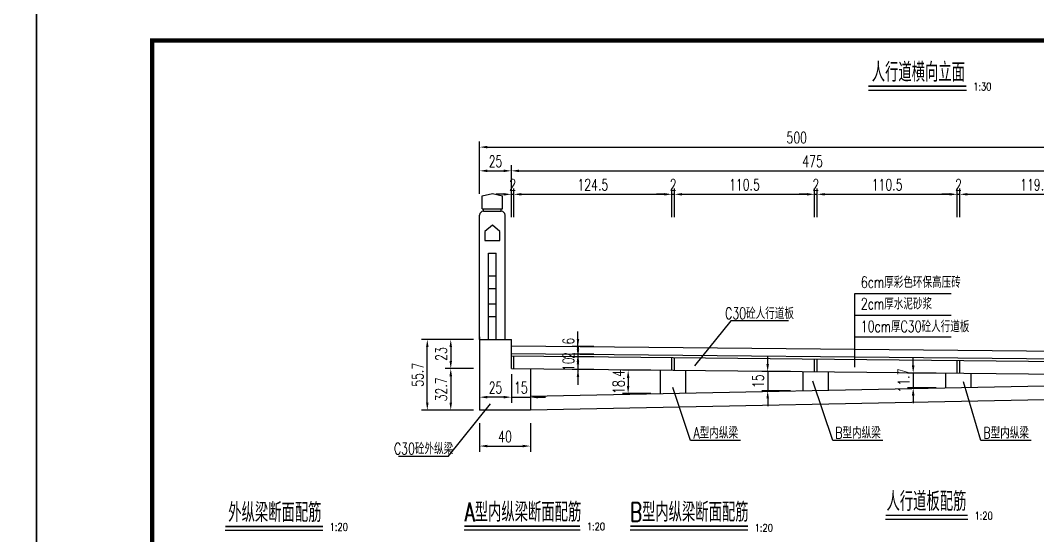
# Model space of a CAD drawing. Header units: millimetres. Extents: x -51 to 12129, y -1309 to -715.
# Drawn here: x 10445.1 to 10712.5, y -1151.7 to -1016.4 of the extents above; entities that cross this region are included whole.
import ezdxf
from ezdxf.enums import TextEntityAlignment as Align

# ---------------------------------------------------------------- set-up
doc = ezdxf.new("R2010")
doc.units = ezdxf.units.MM
doc.header["$LTSCALE"] = 0.25
for name, color, linetype in [('图框', 7, 'Continuous'), ('尺寸标注', 2, 'Continuous'), ('文字', 7, 'Continuous'), ('标注', 4, 'Continuous'), ('轮廓线', 1, 'Continuous')]:
    doc.layers.add(name, color=color, linetype=linetype)
doc.styles.get("Standard").update_dxf_attribs({"font": 'simplex1.shx', "width": 0.7, "bigfont": 'hztxt.shx'})
doc.styles.add('TEXT', font='simplex1.shx', dxfattribs={"width": 0.7, "bigfont": 'hztxt.shx'})
doc.dimstyles.new('比例1：30', dxfattribs={"dimscale": 0, "dimtxt": 3, "dimasz": 2, "dimexe": 1.5, "dimexo": 1, "dimgap": 1, "dimtad": 1, "dimdec": 1, "dimlfac": 3, "dimzin": 13, "dimdsep": 46, "dimtxsty": 'Standard', "dimcen": -0.09, "dimclrd": 256, "dimclre": 256, "dimclrt": 7, "dimaunit": 1, "dimadec": 0, "dimazin": 0, "dimtfac": 0.0005, "dimtdec": 1, "dimtix": 1, "dimtmove": 2, "dimatfit": 3, "dimldrblk": 'DIM', "dimfxl": 0, "dimtolj": 1, "dimtzin": 13, "dimarcsym": 0})

# ---------------------------------------------------------------- blocks, each defined once
blk = doc.blocks.new('*D2372')
at = {"layer": 'Defpoints', "color": 0}
for p in [(10616.67, -1108.23), (10604.86, -1114.36), (10616.67, -1114.36)]:
    blk.add_point(p, dxfattribs=at)
at = {"layer": '标注', "lineweight": -2}
for p, q in [((10610.86, -1108.23), (10603.36, -1108.23)), ((10604.86, -1110.23), (10604.86, -1112.36)), ((10610.86, -1114.36), (10603.36, -1114.36))]:
    blk.add_line(p, q, dxfattribs=at)
at = {"layer": '标注'}
for points in [[(10604.53, -1110.23), (10605.19, -1110.23), (10604.86, -1108.23)], [(10604.53, -1112.36), (10605.19, -1112.36), (10604.86, -1114.36)]]:
    blk.add_solid(points, dxfattribs=at)
at = {"layer": '标注', "color": 7, "insert": (10602.36, -1111.3), "char_height": 3, "attachment_point": 5, "rotation": 90}
blk.add_mtext('\\A1;18.4', dxfattribs=at)
blk = doc.blocks.new('DIM')
blk.add_lwpolyline([(-1, -0.1, 0.2, 0, 0), (0, 0, 0, 0, 0)], format="xyseb")
blk = doc.blocks.new('*D2373')
at = {"layer": 'Defpoints', "color": 0}
for p in [(10654.18, -1108.6), (10641.53, -1113.62), (10654.17, -1113.62)]:
    blk.add_point(p, dxfattribs=at)
at = {"layer": '标注', "lineweight": -2}
for p, q in [((10641.53, -1106.6), (10641.53, -1104.6)), ((10647.53, -1108.6), (10640.03, -1108.6)), ((10641.53, -1108.6), (10641.53, -1113.62)), ((10647.53, -1113.62), (10640.03, -1113.62)), ((10641.53, -1115.62), (10641.53, -1117.62))]:
    blk.add_line(p, q, dxfattribs=at)
at = {"layer": '标注'}
for points in [[(10641.2, -1106.6), (10641.86, -1106.6), (10641.53, -1108.6)], [(10641.2, -1115.62), (10641.86, -1115.62), (10641.53, -1113.62)]]:
    blk.add_solid(points, dxfattribs=at)
at = {"layer": '标注', "color": 7, "insert": (10639.03, -1111.11), "char_height": 3, "attachment_point": 5, "rotation": 90}
blk.add_mtext('\\A1;15', dxfattribs=at)
blk = doc.blocks.new('*D2422')
at = {"layer": 'Defpoints', "color": 0}
for p in [(10691.65, -1108.98), (10679.78, -1112.87), (10691.63, -1112.87)]:
    blk.add_point(p, dxfattribs=at)
at = {"layer": '标注', "lineweight": -2}
for p, q in [((10679.78, -1106.98), (10679.78, -1104.98)), ((10685.78, -1108.98), (10678.28, -1108.98)), ((10679.78, -1108.98), (10679.78, -1112.87)), ((10685.78, -1112.87), (10678.28, -1112.87)), ((10679.78, -1114.87), (10679.78, -1116.87))]:
    blk.add_line(p, q, dxfattribs=at)
at = {"layer": '标注'}
for points in [[(10679.44, -1106.98), (10680.11, -1106.98), (10679.78, -1108.98)], [(10679.44, -1114.87), (10680.11, -1114.87), (10679.78, -1112.87)]]:
    blk.add_solid(points, dxfattribs=at)
at = {"layer": '标注', "color": 7, "insert": (10677.28, -1110.92), "char_height": 3, "attachment_point": 5, "rotation": 90}
blk.add_mtext('\\A1;11.7', dxfattribs=at)
blk = doc.blocks.new('*D2423')
at = {"layer": 'Defpoints', "color": 0}
for p in [(10552.07, -1100.14), (10565.83, -1100.14), (10565.83, -1118.71)]:
    blk.add_point(p, dxfattribs=at)
at = {"layer": '标注', "lineweight": -2}
for p, q in [((10558.07, -1100.14), (10550.57, -1100.14)), ((10552.07, -1116.71), (10552.07, -1102.14)), ((10558.07, -1118.71), (10550.57, -1118.71))]:
    blk.add_line(p, q, dxfattribs=at)
at = {"layer": '标注'}
for points in [[(10551.74, -1102.14), (10552.41, -1102.14), (10552.07, -1100.14)], [(10551.74, -1116.71), (10552.41, -1116.71), (10552.07, -1118.71)]]:
    blk.add_solid(points, dxfattribs=at)
at = {"layer": '标注', "color": 7, "insert": (10549.57, -1109.42), "char_height": 3, "attachment_point": 5, "rotation": 90}
blk.add_mtext('\\A1;55.7', dxfattribs=at)
blk = doc.blocks.new('*D2424')
at = {"layer": 'Defpoints', "color": 0}
for p in [(10574.17, -1100.14), (10558.24, -1107.8), (10574.17, -1107.8)]:
    blk.add_point(p, dxfattribs=at)
at = {"layer": '标注', "lineweight": -2}
for p, q in [((10564.24, -1100.14), (10556.74, -1100.14)), ((10558.24, -1102.14), (10558.24, -1105.8)), ((10564.24, -1107.8), (10556.74, -1107.8))]:
    blk.add_line(p, q, dxfattribs=at)
at = {"layer": '标注'}
for points in [[(10557.9, -1102.14), (10558.57, -1102.14), (10558.24, -1100.14)], [(10557.9, -1105.8), (10558.57, -1105.8), (10558.24, -1107.8)]]:
    blk.add_solid(points, dxfattribs=at)
at = {"layer": '标注', "color": 7, "insert": (10555.74, -1103.97), "char_height": 3, "attachment_point": 5, "rotation": 90}
blk.add_mtext('\\A1;23', dxfattribs=at)
blk = doc.blocks.new('*D2374')
at = {"layer": 'Defpoints', "color": 0}
for p in [(10574.17, -1107.8), (10558.24, -1118.71), (10565.83, -1118.71)]:
    blk.add_point(p, dxfattribs=at)
at = {"layer": '标注', "lineweight": -2}
for p, q in [((10564.24, -1107.8), (10556.74, -1107.8)), ((10558.24, -1109.8), (10558.24, -1116.71)), ((10564.24, -1118.71), (10556.74, -1118.71))]:
    blk.add_line(p, q, dxfattribs=at)
at = {"layer": '标注'}
for points in [[(10557.9, -1109.8), (10558.57, -1109.8), (10558.24, -1107.8)], [(10557.9, -1116.71), (10558.57, -1116.71), (10558.24, -1118.71)]]:
    blk.add_solid(points, dxfattribs=at)
at = {"layer": '标注', "color": 7, "insert": (10555.74, -1113.26), "char_height": 3, "attachment_point": 5, "rotation": 90}
blk.add_mtext('\\A1;32.7', dxfattribs=at)
blk = doc.blocks.new('*D2425')
at = {"layer": 'Defpoints', "color": 0}
for p in [(10565.83, -1118.71), (10579.17, -1118.71), (10579.17, -1128.14)]:
    blk.add_point(p, dxfattribs=at)
at = {"layer": '标注', "lineweight": -2}
for p, q in [((10565.83, -1122.14), (10565.83, -1129.64)), ((10579.17, -1122.14), (10579.17, -1129.64)), ((10567.83, -1128.14), (10577.17, -1128.14))]:
    blk.add_line(p, q, dxfattribs=at)
at = {"layer": '标注'}
for points in [[(10567.83, -1127.8), (10567.83, -1128.47), (10565.83, -1128.14)], [(10577.17, -1127.8), (10577.17, -1128.47), (10579.17, -1128.14)]]:
    blk.add_solid(points, dxfattribs=at)
at = {"layer": '标注', "color": 7, "insert": (10572.5, -1125.64), "char_height": 3, "attachment_point": 5}
blk.add_mtext('\\A1;40', dxfattribs=at)
blk = doc.blocks.new('*D2426')
at = {"layer": 'Defpoints', "color": 0}
for p in [(10565.83, -1105.95), (10574.17, -1105.95), (10565.83, -1115.3)]:
    blk.add_point(p, dxfattribs=at)
at = {"layer": '标注', "lineweight": -2}
for p, q in [((10565.83, -1109.3), (10565.83, -1116.8)), ((10574.17, -1109.3), (10574.17, -1116.8)), ((10572.17, -1115.3), (10567.83, -1115.3))]:
    blk.add_line(p, q, dxfattribs=at)
at = {"layer": '标注'}
for points in [[(10567.83, -1114.97), (10567.83, -1115.63), (10565.83, -1115.3)], [(10572.17, -1114.97), (10572.17, -1115.63), (10574.17, -1115.3)]]:
    blk.add_solid(points, dxfattribs=at)
at = {"layer": '标注', "color": 7, "insert": (10570, -1112.8), "char_height": 3, "attachment_point": 5}
blk.add_mtext('\\A1;25', dxfattribs=at)
blk = doc.blocks.new('*D2427')
at = {"layer": 'Defpoints', "color": 0}
for p in [(10574.17, -1105.95), (10579.17, -1107.85), (10579.17, -1115.3)]:
    blk.add_point(p, dxfattribs=at)
at = {"layer": '标注', "lineweight": -2}
for p, q in [((10574.17, -1109.3), (10574.17, -1116.8)), ((10579.17, -1109.3), (10579.17, -1116.8)), ((10572.17, -1115.3), (10570.17, -1115.3)), ((10574.17, -1115.3), (10579.17, -1115.3)), ((10581.17, -1115.3), (10583.17, -1115.3))]:
    blk.add_line(p, q, dxfattribs=at)
at = {"layer": '标注'}
for points in [[(10572.17, -1114.97), (10572.17, -1115.63), (10574.17, -1115.3)], [(10581.17, -1114.97), (10581.17, -1115.63), (10579.17, -1115.3)]]:
    blk.add_solid(points, dxfattribs=at)
at = {"layer": '标注', "color": 7, "insert": (10576.67, -1112.8), "char_height": 3, "attachment_point": 5}
blk.add_mtext('\\A1;15', dxfattribs=at)
blk = doc.blocks.new('*D2428')
at = {"layer": 'Defpoints', "color": 0}
for p in [(10591.67, -1104.03), (10596.88, -1102.03), (10596.88, -1104.03)]:
    blk.add_point(p, dxfattribs=at)
at = {"layer": '标注', "lineweight": -2}
for p, q in [((10591.67, -1100.03), (10591.67, -1098.03)), ((10595.88, -1102.03), (10590.17, -1102.03)), ((10595.88, -1104.03), (10590.17, -1104.03)), ((10591.67, -1102.03), (10591.67, -1104.03)), ((10591.67, -1106.03), (10591.67, -1108.03))]:
    blk.add_line(p, q, dxfattribs=at)
at = {"layer": '标注'}
for points in [[(10591.34, -1100.03), (10592, -1100.03), (10591.67, -1102.03)], [(10591.34, -1106.03), (10592, -1106.03), (10591.67, -1104.03)]]:
    blk.add_solid(points, dxfattribs=at)
at = {"layer": '标注', "color": 7, "insert": (10589.17, -1100.59), "char_height": 3, "attachment_point": 5, "rotation": 90}
blk.add_mtext('\\A1;6', dxfattribs=at)
blk = doc.blocks.new('*D2375')
at = {"layer": 'Defpoints', "color": 0}
for p in [(10596.88, -1104.03), (10591.67, -1104.7), (10596.88, -1104.7)]:
    blk.add_point(p, dxfattribs=at)
at = {"layer": '标注', "lineweight": -2}
for p, q in [((10591.67, -1102.03), (10591.67, -1100.03)), ((10595.88, -1104.03), (10590.17, -1104.03)), ((10591.67, -1104.03), (10591.67, -1104.7)), ((10595.88, -1104.7), (10590.17, -1104.7)), ((10591.67, -1106.7), (10591.67, -1108.7))]:
    blk.add_line(p, q, dxfattribs=at)
at = {"layer": '标注'}
for points in [[(10591.34, -1102.03), (10592, -1102.03), (10591.67, -1104.03)], [(10591.34, -1106.7), (10592, -1106.7), (10591.67, -1104.7)]]:
    blk.add_solid(points, dxfattribs=at)
at = {"layer": '标注', "color": 7, "insert": (10589.17, -1104.36), "char_height": 3, "attachment_point": 5, "rotation": 90}
blk.add_mtext('\\A1;2', dxfattribs=at)
blk = doc.blocks.new('*D2376')
at = {"layer": 'Defpoints', "color": 0}
for p in [(10596.88, -1104.7), (10591.67, -1108.03), (10596.88, -1108.03)]:
    blk.add_point(p, dxfattribs=at)
at = {"layer": '标注', "lineweight": -2}
for p, q in [((10591.67, -1102.7), (10591.67, -1100.7)), ((10595.88, -1104.7), (10590.17, -1104.7)), ((10591.67, -1104.7), (10591.67, -1108.03)), ((10595.88, -1108.03), (10590.17, -1108.03)), ((10591.67, -1110.03), (10591.67, -1112.03))]:
    blk.add_line(p, q, dxfattribs=at)
at = {"layer": '标注'}
for points in [[(10591.34, -1102.7), (10592, -1102.7), (10591.67, -1104.7)], [(10591.34, -1110.03), (10592, -1110.03), (10591.67, -1108.03)]]:
    blk.add_solid(points, dxfattribs=at)
at = {"layer": '标注', "color": 7, "insert": (10589.17, -1106.67), "char_height": 3, "attachment_point": 5, "rotation": 90}
blk.add_mtext('\\A1;10', dxfattribs=at)
blk = doc.blocks.new('*D2429')
at = {"layer": 'Defpoints', "color": 0}
for p in [(10732.5, -1049.64), (10565.83, -1105.95), (10732.5, -1104.34)]:
    blk.add_point(p, dxfattribs=at)
at = {"layer": '标注', "lineweight": -2}
for p, q in [((10565.83, -1055.64), (10565.83, -1048.14)), ((10567.83, -1049.64), (10730.5, -1049.64)), ((10732.5, -1055.64), (10732.5, -1048.14))]:
    blk.add_line(p, q, dxfattribs=at)
at = {"layer": '标注'}
for points in [[(10567.83, -1049.31), (10567.83, -1049.97), (10565.83, -1049.64)], [(10730.5, -1049.31), (10730.5, -1049.97), (10732.5, -1049.64)]]:
    blk.add_solid(points, dxfattribs=at)
at = {"layer": '标注', "color": 7, "insert": (10649.17, -1047.14), "char_height": 3, "attachment_point": 5}
blk.add_mtext('\\A1;500', dxfattribs=at)
blk = doc.blocks.new('*D2430')
at = {"layer": 'Defpoints', "color": 0}
for p in [(10574.17, -1055.87), (10565.83, -1102.71), (10574.17, -1102.71)]:
    blk.add_point(p, dxfattribs=at)
at = {"layer": '标注', "lineweight": -2}
for p, q in [((10565.83, -1061.87), (10565.83, -1054.37)), ((10567.83, -1055.87), (10572.17, -1055.87)), ((10574.17, -1061.87), (10574.17, -1054.37))]:
    blk.add_line(p, q, dxfattribs=at)
at = {"layer": '标注'}
for points in [[(10567.83, -1055.54), (10567.83, -1056.2), (10565.83, -1055.87)], [(10572.17, -1055.54), (10572.17, -1056.2), (10574.17, -1055.87)]]:
    blk.add_solid(points, dxfattribs=at)
at = {"layer": '标注', "color": 7, "insert": (10570, -1053.37), "char_height": 3, "attachment_point": 5}
blk.add_mtext('\\A1;25', dxfattribs=at)
blk = doc.blocks.new('*D2377')
at = {"layer": 'Defpoints', "color": 0}
for p in [(10732.5, -1055.87), (10574.17, -1102.71), (10732.5, -1104.34)]:
    blk.add_point(p, dxfattribs=at)
at = {"layer": '标注', "lineweight": -2}
for p, q in [((10574.17, -1061.87), (10574.17, -1054.37)), ((10576.17, -1055.87), (10730.5, -1055.87)), ((10732.5, -1061.87), (10732.5, -1054.37))]:
    blk.add_line(p, q, dxfattribs=at)
at = {"layer": '标注'}
for points in [[(10576.17, -1055.54), (10576.17, -1056.2), (10574.17, -1055.87)], [(10730.5, -1055.54), (10730.5, -1056.2), (10732.5, -1055.87)]]:
    blk.add_solid(points, dxfattribs=at)
at = {"layer": '标注', "color": 7, "insert": (10653.33, -1053.37), "char_height": 3, "attachment_point": 5}
blk.add_mtext('\\A1;475', dxfattribs=at)
blk = doc.blocks.new('*D2431')
at = {"layer": 'Defpoints', "color": 0}
for p in [(10574.83, -1062.03), (10574.17, -1106.14), (10574.83, -1106.14)]:
    blk.add_point(p, dxfattribs=at)
at = {"layer": '标注', "lineweight": -2}
for p, q in [((10574.17, -1068.03), (10574.17, -1060.53)), ((10574.83, -1068.03), (10574.83, -1060.53)), ((10572.17, -1062.03), (10570.17, -1062.03)), ((10574.17, -1062.03), (10574.83, -1062.03)), ((10576.83, -1062.03), (10578.83, -1062.03))]:
    blk.add_line(p, q, dxfattribs=at)
at = {"layer": '标注'}
for points in [[(10572.17, -1061.7), (10572.17, -1062.36), (10574.17, -1062.03)], [(10576.83, -1061.7), (10576.83, -1062.36), (10574.83, -1062.03)]]:
    blk.add_solid(points, dxfattribs=at)
at = {"layer": '标注', "color": 7, "insert": (10574.5, -1059.53), "char_height": 3, "attachment_point": 5}
blk.add_mtext('\\A1;2', dxfattribs=at)
blk = doc.blocks.new('*D2433')
at = {"layer": 'Defpoints', "color": 0}
for p in [(10617, -1062.03), (10616.33, -1108.23), (10617, -1107.24)]:
    blk.add_point(p, dxfattribs=at)
at = {"layer": '标注', "lineweight": -2}
for p, q in [((10616.33, -1068.03), (10616.33, -1060.53)), ((10617, -1068.03), (10617, -1060.53)), ((10614.33, -1062.03), (10612.33, -1062.03)), ((10616.33, -1062.03), (10617, -1062.03)), ((10619, -1062.03), (10621, -1062.03))]:
    blk.add_line(p, q, dxfattribs=at)
at = {"layer": '标注'}
for points in [[(10614.33, -1061.7), (10614.33, -1062.36), (10616.33, -1062.03)], [(10619, -1061.7), (10619, -1062.36), (10617, -1062.03)]]:
    blk.add_solid(points, dxfattribs=at)
at = {"layer": '标注', "color": 7, "insert": (10616.67, -1059.53), "char_height": 3, "attachment_point": 5}
blk.add_mtext('\\A1;2', dxfattribs=at)
blk = doc.blocks.new('*D2434')
at = {"layer": 'Defpoints', "color": 0}
for p in [(10653.83, -1062.03), (10617, -1107.24), (10653.83, -1107.57)]:
    blk.add_point(p, dxfattribs=at)
at = {"layer": '标注', "lineweight": -2}
for p, q in [((10617, -1068.03), (10617, -1060.53)), ((10653.83, -1068.03), (10653.83, -1060.53)), ((10619, -1062.03), (10651.83, -1062.03))]:
    blk.add_line(p, q, dxfattribs=at)
at = {"layer": '标注'}
for points in [[(10619, -1061.7), (10619, -1062.36), (10617, -1062.03)], [(10651.83, -1061.7), (10651.83, -1062.36), (10653.83, -1062.03)]]:
    blk.add_solid(points, dxfattribs=at)
at = {"layer": '标注', "color": 7, "insert": (10635.42, -1059.53), "char_height": 3, "attachment_point": 5}
blk.add_mtext('\\A1;110.5', dxfattribs=at)
blk = doc.blocks.new('*D2435')
at = {"layer": 'Defpoints', "color": 0}
for p in [(10654.5, -1062.03), (10653.83, -1107.57), (10654.5, -1107.63)]:
    blk.add_point(p, dxfattribs=at)
at = {"layer": '标注', "lineweight": -2}
for p, q in [((10653.83, -1068.03), (10653.83, -1060.53)), ((10654.5, -1068.03), (10654.5, -1060.53)), ((10651.83, -1062.03), (10649.83, -1062.03)), ((10653.83, -1062.03), (10654.5, -1062.03)), ((10656.5, -1062.03), (10658.5, -1062.03))]:
    blk.add_line(p, q, dxfattribs=at)
at = {"layer": '标注'}
for points in [[(10651.83, -1061.7), (10651.83, -1062.36), (10653.83, -1062.03)], [(10656.5, -1061.7), (10656.5, -1062.36), (10654.5, -1062.03)]]:
    blk.add_solid(points, dxfattribs=at)
at = {"layer": '标注', "color": 7, "insert": (10654.17, -1059.53), "char_height": 3, "attachment_point": 5}
blk.add_mtext('\\A1;2', dxfattribs=at)
blk = doc.blocks.new('*D2436')
at = {"layer": 'Defpoints', "color": 0}
for p in [(10691.33, -1062.03), (10654.5, -1107.63), (10691.33, -1107.78)]:
    blk.add_point(p, dxfattribs=at)
at = {"layer": '标注', "lineweight": -2}
for p, q in [((10654.5, -1068.03), (10654.5, -1060.53)), ((10691.33, -1068.03), (10691.33, -1060.53)), ((10656.5, -1062.03), (10689.33, -1062.03))]:
    blk.add_line(p, q, dxfattribs=at)
at = {"layer": '标注'}
for points in [[(10656.5, -1061.7), (10656.5, -1062.36), (10654.5, -1062.03)], [(10689.33, -1061.7), (10689.33, -1062.36), (10691.33, -1062.03)]]:
    blk.add_solid(points, dxfattribs=at)
at = {"layer": '标注', "color": 7, "insert": (10672.92, -1059.53), "char_height": 3, "attachment_point": 5}
blk.add_mtext('\\A1;110.5', dxfattribs=at)
blk = doc.blocks.new('*D2437')
at = {"layer": 'Defpoints', "color": 0}
for p in [(10692, -1062.03), (10691.33, -1107.78), (10692, -1107.81)]:
    blk.add_point(p, dxfattribs=at)
at = {"layer": '标注', "lineweight": -2}
for p, q in [((10691.33, -1068.03), (10691.33, -1060.53)), ((10692, -1068.03), (10692, -1060.53)), ((10689.33, -1062.03), (10687.33, -1062.03)), ((10691.33, -1062.03), (10692, -1062.03)), ((10694, -1062.03), (10696, -1062.03))]:
    blk.add_line(p, q, dxfattribs=at)
at = {"layer": '标注'}
for points in [[(10689.33, -1061.7), (10689.33, -1062.36), (10691.33, -1062.03)], [(10694, -1061.7), (10694, -1062.36), (10692, -1062.03)]]:
    blk.add_solid(points, dxfattribs=at)
at = {"layer": '标注', "color": 7, "insert": (10691.67, -1059.53), "char_height": 3, "attachment_point": 5}
blk.add_mtext('\\A1;2', dxfattribs=at)
blk = doc.blocks.new('*D2438')
at = {"layer": 'Defpoints', "color": 0}
for p in [(10731.83, -1062.03), (10692, -1107.81), (10731.83, -1107.71)]:
    blk.add_point(p, dxfattribs=at)
at = {"layer": '标注', "lineweight": -2}
for p, q in [((10692, -1068.03), (10692, -1060.53)), ((10731.83, -1068.03), (10731.83, -1060.53)), ((10694, -1062.03), (10729.83, -1062.03))]:
    blk.add_line(p, q, dxfattribs=at)
at = {"layer": '标注'}
for points in [[(10694, -1061.7), (10694, -1062.36), (10692, -1062.03)], [(10729.83, -1061.7), (10729.83, -1062.36), (10731.83, -1062.03)]]:
    blk.add_solid(points, dxfattribs=at)
at = {"layer": '标注', "color": 7, "insert": (10711.92, -1059.53), "char_height": 3, "attachment_point": 5}
blk.add_mtext('\\A1;119.5', dxfattribs=at)
blk = doc.blocks.new('*D2379')
at = {"layer": 'Defpoints', "color": 0}
for p in [(10616.33, -1062.03), (10616.33, -1081.46), (10574.83, -1106.14)]:
    blk.add_point(p, dxfattribs=at)
at = {"layer": '标注', "lineweight": -2}
for p, q in [((10574.83, -1068.03), (10574.83, -1060.53)), ((10616.33, -1068.03), (10616.33, -1060.53)), ((10576.83, -1062.03), (10614.33, -1062.03))]:
    blk.add_line(p, q, dxfattribs=at)
at = {"layer": '标注'}
for points in [[(10576.83, -1061.7), (10576.83, -1062.36), (10574.83, -1062.03)], [(10614.33, -1061.7), (10614.33, -1062.36), (10616.33, -1062.03)]]:
    blk.add_solid(points, dxfattribs=at)
at = {"layer": '标注', "color": 7, "insert": (10595.58, -1059.53), "char_height": 3, "attachment_point": 5}
blk.add_mtext('\\A1;124.5', dxfattribs=at)
blk = doc.blocks.new('123')
at = {"layer": '图框', "color": 2}
blk.add_lwpolyline([(369.33, -1011.65), (369.33, -714.65), (-50.67, -714.65), (-50.67, -1011.65)], close=True, dxfattribs=at)

msp = doc.modelspace()

# ---------------------------------------------------------------- linework, layer by layer
at = {"layer": '图框', "const_width": 1.2}
msp.add_lwpolyline([(10859.75412, -1021.65471), (10479.75412, -1021.65471), (10479.75412, -1298.65471), (10859.75412, -1298.65471)], close=True, dxfattribs=at)
at = {"layer": '文字'}
for p, q in [((10667.99073, -1034.64281), (10693.7733, -1034.64281)), ((10672.51484, -1147.34225), (10694.1295, -1147.34225)), ((10498.98544, -1150.25994), (10524.65293, -1150.25994)), ((10561.76776, -1150.1534), (10592.23538, -1150.1534)), ((10605.40342, -1150.1534), (10636.35566, -1150.1534))]:
    msp.add_line(p, q, dxfattribs=at)
at = {"layer": '文字', "const_width": 0.4}
for points in [[(10667.99073, -1033.64281), (10693.7733, -1033.64281)], [(10672.51484, -1146.34225), (10694.1295, -1146.34225)], [(10498.98544, -1149.25994), (10524.65293, -1149.25994)], [(10561.76776, -1149.1534), (10592.23538, -1149.1534)], [(10605.40342, -1149.1534), (10636.35566, -1149.1534)]]:
    msp.add_lwpolyline(points, dxfattribs=at)
at = {"layer": '标注'}
for p, q in [((10664.39373, -1107.38376), (10664.39373, -1088.0978)), ((10664.39373, -1088.0978), (10689.76005, -1088.0978)), ((10631.80306, -1095.26747), (10622.26489, -1107.08224)), ((10647.04518, -1095.26747), (10631.80306, -1095.26747)), ((10664.39373, -1093.75963), (10689.76005, -1093.75963)), ((10664.39373, -1099.42147), (10689.76005, -1099.42147)), ((10658.62932, -1126.64875), (10653.42467, -1111.13347)), ((10697.57606, -1126.64875), (10692.95107, -1111.2987)), ((10621.25493, -1126.64875), (10616.62994, -1112.78735)), ((10557.59191, -1130.9), (10568.72133, -1117.03859)), ((10634.42405, -1126.64875), (10621.25493, -1126.64875)), ((10671.79844, -1126.64875), (10658.62932, -1126.64875)), ((10710.74517, -1126.64875), (10697.57606, -1126.64875)), ((10557.59191, -1130.9), (10544.50028, -1130.9))]:
    msp.add_line(p, q, dxfattribs=at)
at = {"layer": '轮廓线'}
for p, q in [((10566.49852, -1062.47023), (10569.16519, -1061.80357)), ((10566.49852, -1065.80357), (10566.49852, -1062.47023)), ((10569.16519, -1061.80357), (10571.83186, -1062.47023)), ((10571.83186, -1065.80357), (10571.83186, -1062.47023)), ((10566.49852, -1065.80357), (10566.83186, -1065.80357)), ((10566.83186, -1066.47023), (10566.83186, -1065.80357)), ((10566.83186, -1065.80357), (10571.49852, -1065.80357)), ((10566.83186, -1066.47023), (10571.49852, -1066.47023)), ((10571.49852, -1066.47023), (10571.49852, -1065.80357)), ((10571.49852, -1065.80357), (10571.83186, -1065.80357)), ((10565.83186, -1100.1369), (10565.83186, -1067.47023)), ((10572.49852, -1100.1369), (10572.49852, -1067.47023)), ((10569.16519, -1070.1369), (10567.16519, -1071.80357)), ((10567.16519, -1071.80357), (10567.16519, -1074.1369)), ((10571.16519, -1071.80357), (10569.16519, -1070.1369)), ((10571.16519, -1074.1369), (10571.16519, -1071.80357)), ((10567.16519, -1074.1369), (10571.16519, -1074.1369)), ((10568.16519, -1077.47023), (10570.16519, -1077.47023)), ((10568.16519, -1100.1369), (10568.16519, -1077.47023)), ((10570.16519, -1100.1369), (10570.16519, -1077.47023)), ((10568.16519, -1083.47023), (10570.16519, -1083.47023)), ((10568.16519, -1086.80357), (10570.16519, -1086.80357)), ((10568.16519, -1090.80357), (10570.16519, -1090.80357)), ((10568.16519, -1094.1369), (10570.16519, -1094.1369)), ((10565.83186, -1099.4708), (10565.83186, -1118.71306)), ((10565.83186, -1100.1369), (10574.16652, -1100.1369)), ((10574.16652, -1107.80387), (10574.16652, -1100.1369)), ((10574.14652, -1103.80347), (10732.47951, -1105.38679)), ((10574.16652, -1101.80357), (10732.49951, -1103.38689)), ((10574.16652, -1104.47037), (10732.47284, -1106.05343)), ((10574.16652, -1107.8072), (10574.16652, -1104.47037)), ((10574.83319, -1107.8072), (10574.83319, -1104.47703)), ((10616.33319, -1108.22977), (10616.33319, -1104.89293)), ((10616.99985, -1108.22977), (10616.99985, -1104.8996)), ((10653.83319, -1108.60455), (10653.83319, -1105.26771)), ((10654.49985, -1108.60455), (10654.49985, -1105.27438)), ((10691.33319, -1108.97887), (10691.33319, -1105.64203)), ((10691.99985, -1108.97887), (10691.99985, -1105.6487)), ((10574.16652, -1107.80387), (10732.49951, -1109.38719)), ((10579.16652, -1107.85387), (10579.16652, -1118.71306)), ((10613.33319, -1114.43145), (10613.33319, -1108.19553)), ((10619.99985, -1114.29845), (10619.99985, -1108.2622)), ((10650.83319, -1113.68334), (10650.83319, -1108.57053)), ((10657.49985, -1113.55034), (10657.49985, -1108.6372)), ((10688.33319, -1112.93522), (10688.33319, -1108.94593)), ((10694.99985, -1112.80222), (10694.99985, -1109.0122)), ((10775.62438, -1111.19378), (10579.16652, -1115.11307)), ((10775.62438, -1114.79378), (10579.16652, -1118.71306)), ((10579.16652, -1118.71306), (10565.83186, -1118.71306))]:
    msp.add_line(p, q, dxfattribs=at)
for centre, start, end in [((10566.83186, -1067.47023), 90, 180), ((10571.49852, -1067.47023), 0, 90)]:
    msp.add_arc(centre, 1, start, end, dxfattribs=at)

# ---------------------------------------------------------------- block references
at = {"layer": '标注'}
for p in [(10080, -297), (10500, -297)]:
    msp.add_blockref('123', p, dxfattribs=at)

# ---------------------------------------------------------------- texts
at = {"color": 7, "style": 'TEXT', "width": 0.8}
for s, p in [('1:30', (10697.93187, -1033.74345)), ('1:20', (10698.28806, -1146.44289)), ('1:20', (10528.81149, -1149.36058)), ('1:20', (10596.39394, -1149.25404)), ('1:20', (10640.51422, -1149.61104))]:
    msp.add_text(s, height=2, dxfattribs=at).set_placement(p, align=Align.MIDDLE)
at = {"layer": '尺寸标注', "color": 7, "linetype": 'Continuous', "width": 0.7}
for s, p in [('6cm厚彩色环保高压砖', (10666.0228, -1086.61344)), ('2cm厚水泥砂浆', (10666.0228, -1092.27528)), ('10cm厚C30砼人行道板', (10666.0228, -1098.24062))]:
    msp.add_text(s, height=3, dxfattribs=at).set_placement(p)
for s, p in [('C30砼人行道板', (10639.40394, -1093.12865)), ('A型内纵梁', (10627.89443, -1124.50485)), ('B型内纵梁', (10665.26882, -1124.50485)), ('B型内纵梁', (10704.21556, -1124.50485)), ('C30砼外纵梁', (10551.09891, -1128.65199))]:
    msp.add_text(s, height=3, dxfattribs=at).set_placement(p, align=Align.MIDDLE)
at = {"layer": '文字', "width": 0.7}
for s, p in [('人行道横向立面', (10681.12337, -1029.97267)), ('人行道板配筋', (10683.25305, -1142.67211)), ('外纵梁断面配筋', (10512.01437, -1145.5898)), ('A型内纵梁断面配筋', (10577.19674, -1145.48326)), ('B型内纵梁断面配筋', (10620.92515, -1145.48326))]:
    msp.add_text(s, height=5, dxfattribs=at).set_placement(p, align=Align.MIDDLE_CENTER)

# ---------------------------------------------------------------- dimensions: what is measured, and where the dimension line sits
at = {"layer": '标注'}
for base, p1, p2, picture, middle in [((10732.49951, -1049.63922), (10565.83186, -1105.95012), (10732.49951, -1104.33622), '*D2429', (10649.16568, -1047.13922)), ((10574.16652, -1055.8689), (10565.83186, -1102.71249), (10574.16652, -1102.71249), '*D2430', (10569.99919, -1053.3689)), ((10732.49951, -1055.8689), (10574.16652, -1102.71249), (10732.49951, -1104.33622), '*D2377', (10653.33302, -1053.3689)), ((10574.83319, -1062.03142), (10574.16652, -1106.13878), (10574.83319, -1106.14212), '*D2431', (10574.49985, -1059.53142)), ((10616.33319, -1062.03142), (10574.83319, -1106.14212), (10616.33319, -1081.45676), '*D2379', (10595.58319, -1059.53142)), ((10616.99985, -1062.03142), (10616.33319, -1108.22553), (10616.99985, -1107.23725), '*D2433', (10616.66652, -1059.53142)), ((10653.83319, -1062.03142), (10616.99985, -1107.23725), (10653.83319, -1107.57209), '*D2434', (10635.41652, -1059.53142)), ((10654.49985, -1062.03142), (10653.83319, -1107.57209), (10654.49985, -1107.63334), '*D2435', (10654.16652, -1059.53142)), ((10691.33319, -1062.03142), (10654.49985, -1107.63334), (10691.33319, -1107.77704), '*D2436', (10672.91652, -1059.53142)), ((10691.99985, -1062.03142), (10691.33319, -1107.77704), (10691.99985, -1107.81099), '*D2437', (10691.66652, -1059.53142)), ((10731.83284, -1062.03142), (10691.99985, -1107.81099), (10731.83284, -1107.70673), '*D2438', (10711.91635, -1059.53142)), ((10565.83186, -1115.30041), (10574.16652, -1105.95012), (10565.83186, -1105.95012), '*D2426', (10569.99919, -1112.80041)), ((10579.16652, -1115.30041), (10574.16652, -1105.95012), (10579.16652, -1107.85387), '*D2427', (10576.66652, -1112.80041)), ((10579.16652, -1128.13644), (10565.83186, -1118.71306), (10579.16652, -1118.71306), '*D2425', (10572.49919, -1125.63644))]:
    dim = msp.add_linear_dim(base=base, p1=p1, p2=p2, dimstyle='比例1：30', override={"dimscale": 1}, dxfattribs=at)
    dim.commit()
    dim.dimension.update_dxf_attribs({"geometry": picture, "text_midpoint": middle})
for base, p1, p2, picture, middle in [((10591.67097, -1104.03081), (10596.88075, -1102.03071), (10596.88075, -1104.03081), '*D2428', (10589.17097, -1100.58627)), ((10591.67097, -1108.03101), (10596.88075, -1104.69751), (10596.88075, -1108.03101), '*D2376', (10589.17097, -1106.66742))]:
    dim = msp.add_linear_dim(base=base, p1=p1, p2=p2, angle=90, dimstyle='比例1：30', override={"dimscale": 1}, dxfattribs=at)
    dim.commit()
    dim.dimension.update_dxf_attribs({"geometry": picture, "text_midpoint": middle, "dimtype": 160})
for base, p1, p2, picture, middle in [((10552.07376, -1100.1369), (10565.83186, -1118.71306), (10565.83186, -1100.1369), '*D2423', (10549.57376, -1109.42498)), ((10558.23673, -1107.80387), (10574.16652, -1100.1369), (10574.16652, -1107.80387), '*D2424', (10555.73673, -1103.97038)), ((10591.67097, -1104.69751), (10596.88075, -1104.03081), (10596.88075, -1104.69751), '*D2375', (10589.17097, -1104.36416)), ((10641.53121, -1113.61548), (10654.18001, -1108.60468), (10654.16652, -1113.61548), '*D2373', (10639.03121, -1111.11008)), ((10679.77765, -1112.86949), (10691.64803, -1108.97868), (10691.62825, -1112.86949), '*D2422', (10677.27765, -1110.92408)), ((10558.23673, -1118.71306), (10574.16652, -1107.80387), (10565.83186, -1118.71306), '*D2374', (10555.73673, -1113.25846)), ((10604.86133, -1114.36316), (10616.6737, -1108.22984), (10616.66652, -1114.36316), '*D2372', (10602.36133, -1111.2965))]:
    dim = msp.add_linear_dim(base=base, p1=p1, p2=p2, angle=90, dimstyle='比例1：30', override={"dimscale": 1}, dxfattribs=at)
    dim.commit()
    dim.dimension.update_dxf_attribs({"geometry": picture, "text_midpoint": middle})

doc.saveas('drawing.dxf')
